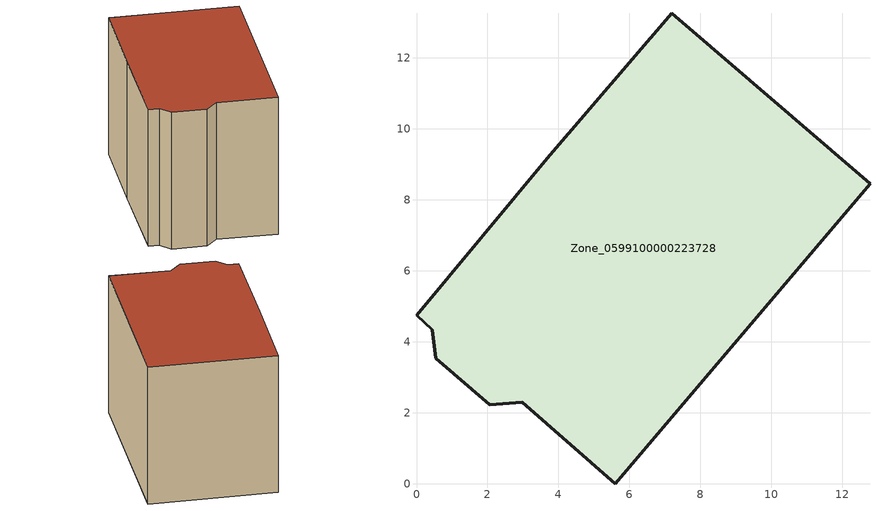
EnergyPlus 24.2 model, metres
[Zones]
Zone_0599100000223728
 floor ground (C_G): 0,4.75 3.68,9.17 7.19,13.25 12.78,8.46 5.6,0 2.98,2.3 2.06,2.22 0.54,3.53 0.44,4.34 z0
 wall outside (C_F): 3.68,9.17 0,4.75 0.44,4.34 0.54,3.53 2.06,2.22 2.98,2.3 5.6,0 12.78,8.46 7.19,13.25 3.68,9.17 z0:8.54
 roof outside (C_R): 5.6,0 12.78,8.46 7.19,13.25 3.68,9.17 0,4.75 0.44,4.34 0.54,3.53 2.06,2.22 2.98,2.3 z8.54
[BUILDING]
Pand.0599100000223728: North Axis=0; Terrain=City; Loads Convergence Tolerance Value=0.04; Temperature Convergence Tolerance Value=0.4; Solar Distribution=FullExterior; Maximum Number of Warmup Days=25; Minimum Number of Warmup Days=1
[Site:Location]
Rotterdam.The.Hague.AP_ZH_NLD Design_Conditions: Latitude=51.96; Longitude=4.45; Time Zone=1; Elevation=-4.5
[SITE:GROUNDTEMPERATURE:BUILDINGSURFACE]
18, 18, 18, 18, 18, 18, 18, 18, 18, 18, 18, 18
[MATERIAL] Thermal Absorptance=0.9; Solar Absorptance=0.7; Visible Absorptance=0.7
Name | Roughness | Thickness | Conductivity | Density | Specific Heat
G.D.1965 | MediumSmooth | 0.15 | 1 | 540 | 1210
F.D.1965 | Rough | 0.3 | 0.857143 | 1920 | 840
R.D.1965 | MediumRough | 0.2 | 0.08 | 1500 | 1000
[CONSTRUCTION]
C_G: G.D.1965
C_F: F.D.1965
C_R: R.D.1965
[ZONE]
Zone_0599100000223728: Type=1; Multiplier=1; Ceiling Height=Autocalculate; Volume=Autocalculate; Floor Area=autocalculate; Part of Total Floor Area=Yes
[ZONEINFILTRATION:DESIGNFLOWRATE]
Infil_Zone_0599100000223728: Zone or ZoneList or Space or SpaceList=Zone_0599100000223728; Schedule=AlwaysOn; Design Flow Rate Calculation Method=Flow/Area; Flow Rate per Floor Area=0.0042; Constant Term Coefficient=1; Temperature Term Coefficient=0; Velocity Term Coefficient=0; Velocity Squared Term Coefficient=0
[HVACTEMPLATE:ZONE:IDEALLOADSAIRSYSTEM]
Zone_0599100000223728: Maximum Heating Supply Air Temperature=50; Minimum Cooling Supply Air Temperature=13; Maximum Heating Supply Air Humidity Ratio=0.0156; Minimum Cooling Supply Air Humidity Ratio=0.0077; Heating Limit=NoLimit; Cooling Limit=NoLimit; Dehumidification Control Type=ConstantSensibleHeatRatio; Cooling Sensible Heat Ratio=0.7; Dehumidification Setpoint=60; Humidification Control Type=None; Humidification Setpoint=30; Outdoor Air Method=None; Outdoor Air Flow Rate per Person=0.00944; Outdoor Air Flow Rate per Zone Floor Area=0; Outdoor Air Flow Rate per Zone=0; Demand Controlled Ventilation Type=None; Outdoor Air Economizer Type=NoEconomizer; Heat Recovery Type=None; Sensible Heat Recovery Effectiveness=0.7; Latent Heat Recovery Effectiveness=0.65
[ZONECONTROL:THERMOSTAT]
ThermostatControl_Zone_0599100000223728: Zone or ZoneList=Zone_0599100000223728; Control Type Schedule=DualSetpointControlType; Control 1=Thermostat_Zone_0599100000223728; Temperature Difference Between Cutout And Setpoint=0
[THERMOSTATSETPOINT:DUALSETPOINT]
Thermostat_Zone_0599100000223728: Heating Setpoint Temperature Schedule=HeatingSetpoint_Zone_0599100000223728; Cooling Setpoint Temperature Schedule=CoolingSetpoint_Zone_0599100000223728
[SCHEDULE:COMPACT]
HeatingSetpoint_Zone_0599100000223728: Through: 12/31, For: AllDays, Until: 24:00, 21
CoolingSetpoint_Zone_0599100000223728: Through: 12/31, For: AllDays, Until: 24:00, 24
DualSetpointControlType: Through: 12/31, For: AllDays, Until: 24:00, 4
AlwaysOn: Through: 12/31, For: AllDays, Until: 24:00, 1
